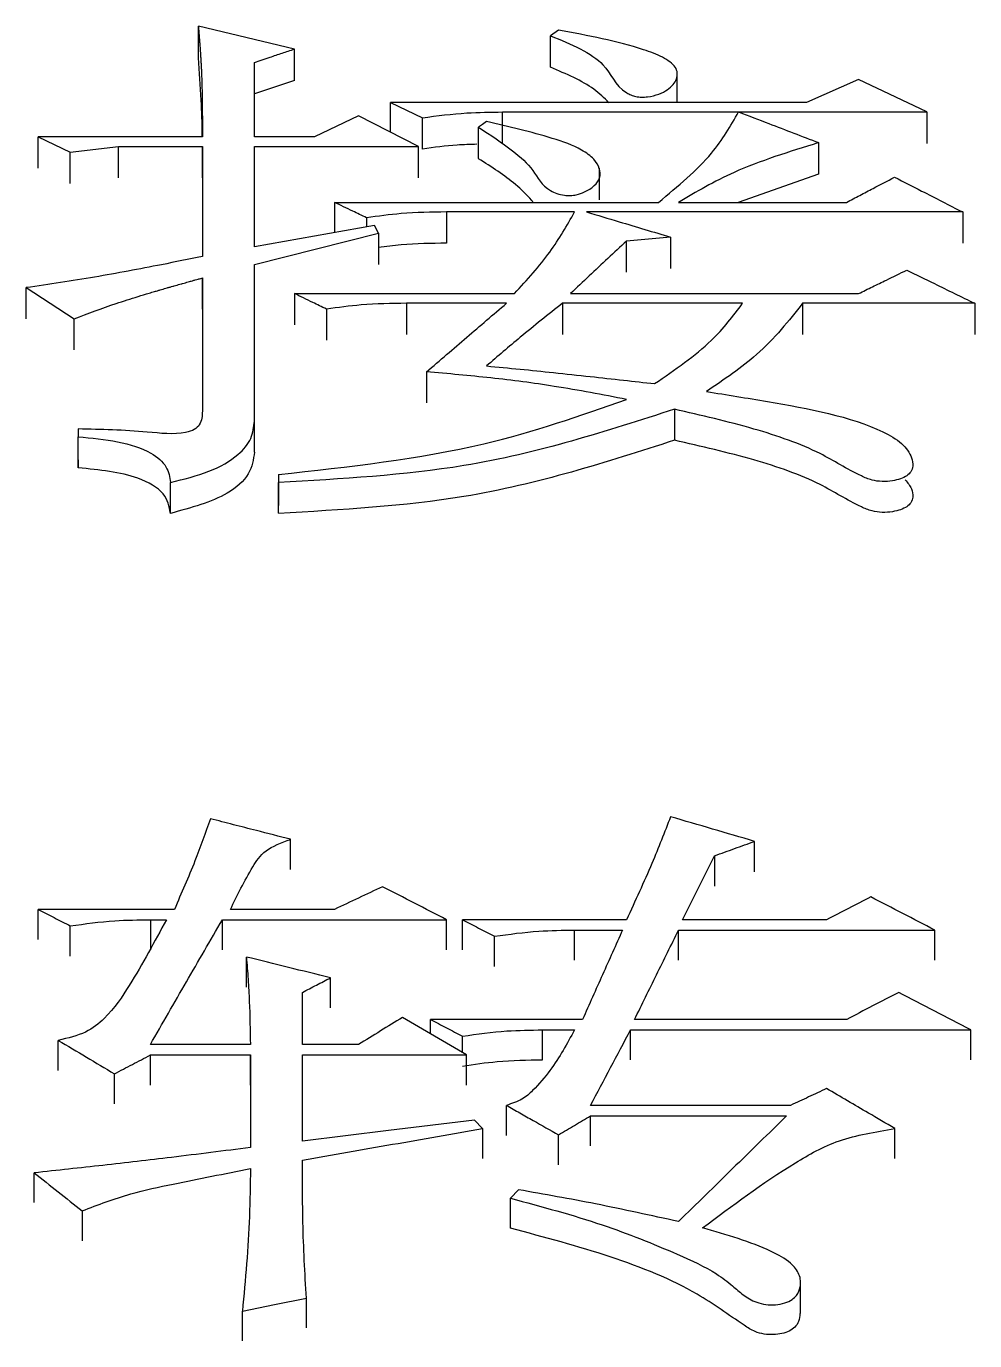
# Model space of a CAD drawing. Header units: millimetres. Extents: x 1852 to 4288, y 681 to 2404.
# Drawn here: x 2404.851 to 2407.414, y 2197.996 to 2201.552 of the extents above; entities that cross this region are included whole.
import ezdxf

# ---------------------------------------------------------------- set-up
doc = ezdxf.new("R2010")
doc.units = ezdxf.units.MM

msp = doc.modelspace()

# ---------------------------------------------------------------- linework, layer by layer
at = {"color": 7, "linetype": 'Continuous', "lineweight": 25}
for p, q in [((2405.5753, 2201.49), (2405.3157, 2201.5516)), ((2405.3157, 2201.4664), (2405.3157, 2201.5516)), ((2406.2893, 2201.5413), (2406.2676, 2201.5259)), ((2406.2676, 2201.4407), (2406.2676, 2201.5259)), ((2405.5753, 2201.4049), (2405.5753, 2201.49)), ((2405.4672, 2201.2524), (2405.4672, 2201.454)), ((2405.5753, 2201.4049), (2405.4672, 2201.3689)), ((2406.6103, 2201.3456), (2406.6103, 2201.4282)), ((2407.1006, 2201.4076), (2406.96, 2201.3456)), ((2407.2845, 2201.3198), (2407.1006, 2201.4076)), ((2405.835, 2201.2652), (2405.835, 2201.3457)), ((2405.835, 2201.3457), (2405.9215, 2201.3043)), ((2406.96, 2201.3456), (2405.835, 2201.3457)), ((2405.7484, 2201.3094), (2405.6294, 2201.2524)), ((2405.9107, 2201.2265), (2405.7484, 2201.3094)), ((2405.9215, 2201.2194), (2405.9215, 2201.3043)), ((2406.1378, 2201.2349), (2406.1378, 2201.3198)), ((2406.1378, 2201.3198), (2407.2845, 2201.3198)), ((2407.2845, 2201.3198), (2407.2845, 2201.2349)), ((2404.883, 2201.2525), (2404.9696, 2201.2109)), ((2405.3265, 2201.2524), (2404.883, 2201.2525)), ((2405.6294, 2201.2524), (2405.4672, 2201.2524)), ((2406.073, 2201.1936), (2406.073, 2201.2784)), ((2404.9696, 2201.2109), (2405.0994, 2201.2265)), ((2405.0994, 2201.2265), (2405.3265, 2201.2265)), ((2405.0994, 2201.1417), (2405.0994, 2201.2265)), ((2405.3265, 2201.2265), (2405.3265, 2200.9287)), ((2405.3265, 2201.1417), (2405.3265, 2201.2265)), ((2405.4672, 2201.2265), (2405.9107, 2201.2265)), ((2405.4672, 2200.955), (2405.4672, 2201.2265)), ((2405.9107, 2201.1417), (2405.9107, 2201.2265)), ((2406.9924, 2201.2368), (2406.9924, 2201.152)), ((2404.9696, 2201.1262), (2404.9696, 2201.2109)), ((2406.3997, 2201.0824), (2406.3997, 2201.1675)), ((2406.9924, 2201.152), (2406.7748, 2201.0754)), ((2405.6835, 2201.0754), (2406.5597, 2201.0754)), ((2405.6835, 2201.0754), (2405.6835, 2200.9934)), ((2406.6138, 2201.0754), (2407.0681, 2201.0754)), ((2406.3326, 2201.0493), (2405.9864, 2201.0493)), ((2405.9864, 2201.0493), (2405.9864, 2200.9647)), ((2407.3818, 2201.0493), (2406.365, 2201.0493)), ((2407.3818, 2201.0493), (2407.3818, 2200.9648)), ((2405.7917, 2201.0127), (2405.4672, 2200.955)), ((2405.7701, 2201.0336), (2405.7701, 2201.0088)), ((2405.8025, 2200.9917), (2405.7917, 2201.0127)), ((2405.4672, 2200.9077), (2405.8025, 2200.9917)), ((2405.8025, 2200.9917), (2405.8025, 2200.9073)), ((2406.4732, 2200.8863), (2406.4732, 2200.9707)), ((2406.5922, 2200.9812), (2406.5922, 2200.8968)), ((2405.4672, 2200.4837), (2405.4672, 2200.9077)), ((2405.3265, 2200.8709), (2405.3266, 2200.5104)), ((2405.3265, 2200.7866), (2405.3265, 2200.8709)), ((2404.8506, 2200.8446), (2404.9804, 2200.7601)), ((2404.8506, 2200.7604), (2404.8506, 2200.8446)), ((2405.5753, 2200.8287), (2406.1703, 2200.8287)), ((2405.5753, 2200.8287), (2405.5753, 2200.7445)), ((2406.3217, 2200.8287), (2407.1006, 2200.8287)), ((2406.1487, 2200.8023), (2405.8782, 2200.8023)), ((2405.8782, 2200.8023), (2405.8782, 2200.7181)), ((2406.7869, 2200.8023), (2406.3001, 2200.8023)), ((2406.3001, 2200.8023), (2406.3001, 2200.7182)), ((2407.4143, 2200.8023), (2406.9491, 2200.8023)), ((2406.9491, 2200.8023), (2406.9491, 2200.7182)), ((2407.4143, 2200.8023), (2407.4143, 2200.7182)), ((2404.9804, 2200.676), (2404.9804, 2200.7601)), ((2405.6619, 2200.7865), (2405.6619, 2200.7024)), ((2405.9323, 2200.6169), (2405.9323, 2200.5331)), ((2406.6028, 2200.5158), (2406.6028, 2200.432)), ((2405.4672, 2200.3999), (2405.4672, 2200.4837)), ((2404.9912, 2200.4624), (2404.9912, 2200.441)), ((2404.9912, 2200.4624), (2404.9912, 2200.441)), ((2404.9912, 2200.3574), (2404.9912, 2200.441)), ((2405.5321, 2200.3392), (2405.5321, 2200.3177)), ((2405.5321, 2200.3392), (2405.5321, 2200.2556)), ((2405.24, 2200.2341), (2405.24, 2200.3177)), ((2405.5321, 2200.2343), (2405.5321, 2200.3177)), ((2405.5647, 2199.2704), (2405.5647, 2199.3525)), ((2406.8193, 2199.2649), (2406.8194, 2199.3469)), ((2406.7112, 2199.308), (2406.7112, 2199.226)), ((2405.2508, 2199.163), (2404.8831, 2199.163)), ((2405.6835, 2199.163), (2405.4023, 2199.163)), ((2405.1859, 2199.135), (2405.2292, 2199.135)), ((2405.1859, 2199.135), (2405.1859, 2199.0533)), ((2405.3806, 2199.135), (2405.9864, 2199.135)), ((2405.9864, 2199.0533), (2405.9864, 2199.135)), ((2406.4732, 2199.135), (2406.0297, 2199.135)), ((2407.0141, 2199.135), (2406.6246, 2199.135)), ((2404.9696, 2199.0365), (2404.9696, 2199.1182)), ((2406.1162, 2199.0086), (2406.1162, 2199.0902)), ((2406.3326, 2199.107), (2406.4624, 2199.107)), ((2406.3326, 2199.0253), (2406.3326, 2199.107)), ((2406.6138, 2199.107), (2407.3061, 2199.107)), ((2406.6138, 2199.0253), (2406.6138, 2199.107)), ((2407.3061, 2199.0253), (2407.3061, 2199.107)), ((2405.4456, 2198.9525), (2405.4456, 2199.0341)), ((2405.6727, 2198.8964), (2405.6727, 2198.9779)), ((2405.597, 2198.7974), (2405.597, 2198.9385)), ((2406.3542, 2198.8652), (2405.9432, 2198.8652)), ((2405.9432, 2198.8264), (2405.9432, 2198.8652)), ((2406.246, 2198.837), (2406.3326, 2198.837)), ((2406.246, 2198.7557), (2406.246, 2198.837)), ((2406.484, 2198.837), (2407.4035, 2198.8369)), ((2406.484, 2198.7557), (2406.484, 2198.837)), ((2407.0682, 2198.8652), (2406.4948, 2198.8652)), ((2407.4035, 2198.7557), (2407.4035, 2198.8369)), ((2404.9371, 2198.7275), (2404.9371, 2198.8087)), ((2406.0297, 2198.7754), (2406.0297, 2198.82)), ((2405.4564, 2198.7974), (2405.1859, 2198.7974)), ((2405.1859, 2198.7691), (2405.4564, 2198.7691)), ((2405.1859, 2198.6879), (2405.1859, 2198.7691)), ((2405.4564, 2198.7691), (2405.4564, 2198.5189)), ((2405.4564, 2198.6879), (2405.4564, 2198.7691)), ((2405.7484, 2198.7974), (2405.597, 2198.7974)), ((2405.597, 2198.7691), (2406.0405, 2198.7691)), ((2405.597, 2198.5361), (2405.597, 2198.7691)), ((2406.0405, 2198.6879), (2406.0405, 2198.7691)), ((2405.0886, 2198.637), (2405.0886, 2198.7181)), ((2406.1486, 2198.5515), (2406.1486, 2198.6329)), ((2406.9167, 2198.6329), (2406.3758, 2198.6329)), ((2406.0838, 2198.5703), (2406.0621, 2198.593)), ((2406.3758, 2198.6044), (2406.9059, 2198.6044)), ((2406.0838, 2198.5703), (2406.0838, 2198.4894)), ((2406.2893, 2198.4723), (2406.2893, 2198.5532)), ((2407.198, 2198.4893), (2407.198, 2198.5702)), ((2404.8722, 2198.3697), (2404.8722, 2198.4504)), ((2406.1811, 2198.4046), (2406.1595, 2198.3817)), ((2405.0019, 2198.3474), (2405.0019, 2198.2669)), ((2406.9436, 2198.0701), (2406.9436, 2198.1509)), ((2405.6078, 2198.0309), (2405.6078, 2198.1112)), ((2405.4347, 2197.9963), (2405.4347, 2198.0765))]:
    msp.add_line(p, q, dxfattribs=at)
at = {"color": 7, "linetype": 'Continuous', "lineweight": 25, "flags": 128}
for points in [[(2406.0946, 2201.2939), (2406.0838, 2201.2861), (2406.073, 2201.2784)], [(2404.883, 2201.1677), (2404.883, 2201.1888), (2404.883, 2201.21), (2404.883, 2201.2525)], [(2406.5922, 2200.9812), (2406.5327, 2200.976), (2406.4732, 2200.9707)], [(2404.8831, 2199.0812), (2404.8831, 2199.1016), (2404.8831, 2199.1224), (2404.8831, 2199.163)], [(2405.3806, 2199.0533), (2405.3806, 2199.0737), (2405.3806, 2199.0945), (2405.3806, 2199.135)], [(2406.0297, 2199.0533), (2406.0297, 2199.0737), (2406.0297, 2199.0944), (2406.0297, 2199.135)], [(2406.0621, 2198.593), (2405.8296, 2198.5646), (2405.597, 2198.5361)], [(2406.3758, 2198.5235), (2406.3758, 2198.5436), (2406.3758, 2198.5642), (2406.3758, 2198.6044)], [(2406.1595, 2198.301), (2406.1595, 2198.3209), (2406.1595, 2198.3411), (2406.1595, 2198.3614), (2406.1595, 2198.3817)], [(2405.4347, 2198.0765), (2405.5213, 2198.0938), (2405.6078, 2198.1112)]]:
    msp.add_lwpolyline(points, dxfattribs=at)
at = {"color": 7, "linetype": 'Continuous', "lineweight": 25}
for points, knots in [([(2405.3157, 2201.5516), (2405.3159, 2201.5497), (2405.3162, 2201.5459), (2405.3166, 2201.5402), (2405.3171, 2201.5345), (2405.3175, 2201.5297), (2405.3178, 2201.525), (2405.3181, 2201.5212), (2405.3185, 2201.5164), (2405.3189, 2201.5117), (2405.3193, 2201.506), (2405.3197, 2201.5012), (2405.32, 2201.4965), (2405.3203, 2201.4926), (2405.3206, 2201.4879), (2405.3209, 2201.4841), (2405.3212, 2201.4793), (2405.3215, 2201.4746), (2405.3219, 2201.4688), (2405.3222, 2201.4641), (2405.3224, 2201.4593), (2405.3227, 2201.4555), (2405.3229, 2201.4507), (2405.3232, 2201.446), (2405.3234, 2201.4412), (2405.3237, 2201.4364), (2405.3239, 2201.4316), (2405.3241, 2201.4269), (2405.3243, 2201.4221), (2405.3244, 2201.4183), (2405.3246, 2201.4135), (2405.3248, 2201.4087), (2405.3249, 2201.4039), (2405.3251, 2201.3992), (2405.3252, 2201.3944), (2405.3253, 2201.3896), (2405.3255, 2201.3848), (2405.3255, 2201.381), (2405.3257, 2201.3762), (2405.3258, 2201.3714), (2405.3258, 2201.3666), (2405.3259, 2201.3619), (2405.326, 2201.3571), (2405.3261, 2201.3523), (2405.3261, 2201.3475), (2405.3262, 2201.3427), (2405.3262, 2201.3379), (2405.3263, 2201.3331), (2405.3263, 2201.3293), (2405.3264, 2201.3245), (2405.3264, 2201.3197), (2405.3264, 2201.3149), (2405.3264, 2201.3101), (2405.3265, 2201.3053), (2405.3265, 2201.3005), (2405.3265, 2201.2957), (2405.3265, 2201.2919), (2405.3265, 2201.2871), (2405.3265, 2201.2823), (2405.3265, 2201.2775), (2405.3265, 2201.2727), (2405.3265, 2201.2679), (2405.3265, 2201.263), (2405.3265, 2201.2579), (2405.3265, 2201.2547), (2405.3265, 2201.2524)], [0, 0, 0, 0, 0.019168, 0.038335, 0.057502, 0.07667, 0.086254, 0.105421, 0.115005, 0.134172, 0.15334, 0.172507, 0.182091, 0.201259, 0.210842, 0.23001, 0.239594, 0.258761, 0.277929, 0.297096, 0.30668, 0.325847, 0.335431, 0.354599, 0.373766, 0.38335, 0.402517, 0.421685, 0.431268, 0.450436, 0.46002, 0.479187, 0.498355, 0.507938, 0.527106, 0.546273, 0.555857, 0.575025, 0.584608, 0.603776, 0.622943, 0.632527, 0.651695, 0.670862, 0.680446, 0.699613, 0.718781, 0.728365, 0.747532, 0.757116, 0.776283, 0.795451, 0.805034, 0.824202, 0.843369, 0.852953, 0.872121, 0.881704, 0.900872, 0.920039, 0.929623, 0.948791, 0.967958, 0.977542, 1, 1, 1, 1]), ([(2406.2676, 2201.5259), (2406.3235, 2201.5029), (2406.4223, 2201.4621), (2406.4407, 2201.3899), (2406.4846, 2201.3656), (2406.4981, 2201.3612), (2406.514, 2201.3595), (2406.5359, 2201.361), (2406.5614, 2201.3671), (2406.5915, 2201.3832), (2406.6124, 2201.4086), (2406.6107, 2201.4423), (2406.5717, 2201.4695), (2406.4687, 2201.5077), (2406.3688, 2201.5264), (2406.2893, 2201.5413)], [0, 0, 0, 0, 0.207477, 0.366822, 0.383118, 0.39879, 0.41441, 0.430881, 0.46509, 0.497024, 0.558703, 0.619218, 0.681584, 0.746434, 1, 1, 1, 1]), ([(2405.3262, 2201.2524), (2405.3262, 2201.2549), (2405.3261, 2201.2881), (2405.3237, 2201.3595), (2405.3186, 2201.4282), (2405.3157, 2201.4664)], [0, 0, 0, 0, 0.03409, 0.462178, 1, 1, 1, 1]), ([(2405.4672, 2201.454), (2405.4812, 2201.4587), (2405.5063, 2201.467), (2405.5424, 2201.479), (2405.5643, 2201.4863), (2405.5753, 2201.49)], [0, 0, 0, 0, 0.39045, 0.695224, 1, 1, 1, 1]), ([(2406.4257, 2201.3448), (2406.4129, 2201.3574), (2406.3743, 2201.3953), (2406.3103, 2201.4225), (2406.2676, 2201.4407)], [0, 0, 0, 0, 0.332313, 1, 1, 1, 1]), ([(2405.9215, 2201.3043), (2405.9613, 2201.3094), (2406.0324, 2201.3186), (2406.1056, 2201.3194), (2406.1378, 2201.3198)], [0, 0, 0, 0, 0.558836, 1, 1, 1, 1]), ([(2406.073, 2201.2784), (2406.1049, 2201.2576), (2406.1609, 2201.2213), (2406.2247, 2201.1637), (2406.2442, 2201.1177), (2406.2845, 2201.099), (2406.3031, 2201.0942), (2406.3216, 2201.0933), (2406.3406, 2201.0961), (2406.3642, 2201.1047), (2406.3882, 2201.12), (2406.4032, 2201.1426), (2406.4018, 2201.1677), (2406.3859, 2201.194), (2406.3449, 2201.224), (2406.2455, 2201.2592), (2406.1549, 2201.28), (2406.0946, 2201.2939)], [0, 0, 0, 0, 0.148754, 0.260728, 0.372296, 0.394322, 0.416456, 0.432197, 0.447933, 0.473769, 0.515229, 0.556405, 0.603707, 0.651901, 0.70837, 0.805731, 1, 1, 1, 1]), ([(2406.5597, 2201.0754), (2406.6119, 2201.1187), (2406.7044, 2201.1955), (2406.7542, 2201.2821), (2406.7759, 2201.3198)], [0, 0, 0, 0, 0.564258, 1, 1, 1, 1]), ([(2406.776, 2201.3198), (2406.8032, 2201.3094), (2406.853, 2201.2903), (2406.9251, 2201.2627), (2406.97, 2201.2455), (2406.9924, 2201.2368)], [0, 0, 0, 0, 0.377948, 0.688974, 1, 1, 1, 1]), ([(2406.0684, 2201.2323), (2406.0506, 2201.2319), (2406.0008, 2201.2308), (2405.9525, 2201.2238), (2405.9215, 2201.2194)], [0, 0, 0, 0, 0.356584, 1, 1, 1, 1]), ([(2406.9924, 2201.2368), (2406.9129, 2201.2122), (2406.7715, 2201.1683), (2406.6618, 2201.1037), (2406.6138, 2201.0754)], [0, 0, 0, 0, 0.562196, 1, 1, 1, 1]), ([(2406.2211, 2201.0754), (2406.2195, 2201.0773), (2406.2054, 2201.094), (2406.1631, 2201.136), (2406.1083, 2201.171), (2406.073, 2201.1935)], [0, 0, 0, 0, 0.043567, 0.383967, 1, 1, 1, 1]), ([(2407.0681, 2201.0754), (2407.0801, 2201.0817), (2407.1042, 2201.0943), (2407.1475, 2201.1169), (2407.1787, 2201.1332), (2407.1979, 2201.1432)], [0, 0, 0, 0, 0.277776, 0.555554, 1, 1, 1, 1]), ([(2407.1979, 2201.1432), (2407.2222, 2201.1308), (2407.265, 2201.109), (2407.3263, 2201.0777), (2407.3633, 2201.0587), (2407.3818, 2201.0493)], [0, 0, 0, 0, 0.396526, 0.698263, 1, 1, 1, 1]), ([(2405.7701, 2201.0336), (2405.7577, 2201.0396), (2405.7371, 2201.0495), (2405.7082, 2201.0635), (2405.6918, 2201.0714), (2405.6835, 2201.0754)], [0, 0, 0, 0, 0.428361, 0.714181, 1, 1, 1, 1]), ([(2405.9864, 2201.0493), (2405.9453, 2201.0487), (2405.8721, 2201.0476), (2405.8012, 2201.0379), (2405.7701, 2201.0336)], [0, 0, 0, 0, 0.561072, 1, 1, 1, 1]), ([(2406.1703, 2200.8287), (2406.1873, 2200.8472), (2406.2212, 2200.8842), (2406.2805, 2200.9569), (2406.312, 2201.0129), (2406.3326, 2201.0493)], [0, 0, 0, 0, 0.259479, 0.519027, 1, 1, 1, 1]), ([(2406.365, 2201.0493), (2406.3944, 2201.0405), (2406.4469, 2201.0248), (2406.5226, 2201.0021), (2406.569, 2200.9882), (2406.5922, 2200.9812)], [0, 0, 0, 0, 0.387874, 0.693937, 1, 1, 1, 1]), ([(2406.4732, 2200.9707), (2406.4564, 2200.9551), (2406.4228, 2200.9236), (2406.3724, 2200.8763), (2406.3386, 2200.8446), (2406.3217, 2200.8287)], [0, 0, 0, 0, 0.331513, 0.665756, 1, 1, 1, 1]), ([(2405.9864, 2200.9647), (2405.9453, 2200.9643), (2405.8831, 2200.9636), (2405.8229, 2200.9556), (2405.8025, 2200.9529)], [0, 0, 0, 0, 0.66153, 1, 1, 1, 1]), ([(2405.3265, 2200.9287), (2405.2898, 2200.9214), (2405.1933, 2200.902), (2405.0357, 2200.872), (2404.9123, 2200.8537), (2404.8506, 2200.8446)], [0, 0, 0, 0, 0.234581, 0.616855, 1, 1, 1, 1]), ([(2404.9804, 2200.7601), (2405.0176, 2200.7745), (2405.0735, 2200.796), (2405.1427, 2200.8177), (2405.1776, 2200.8283), (2405.1938, 2200.8331), (2405.2026, 2200.8357), (2405.2076, 2200.8372), (2405.2139, 2200.839), (2405.2189, 2200.8405), (2405.2252, 2200.8423), (2405.2302, 2200.8437), (2405.2353, 2200.8452), (2405.2403, 2200.8466), (2405.2454, 2200.8481), (2405.2517, 2200.8499), (2405.2567, 2200.8513), (2405.2631, 2200.8531), (2405.2681, 2200.8545), (2405.2744, 2200.8563), (2405.2795, 2200.8577), (2405.2858, 2200.8595), (2405.2909, 2200.8609), (2405.2972, 2200.8627), (2405.3023, 2200.8641), (2405.3086, 2200.8659), (2405.3137, 2200.8673), (2405.3201, 2200.8691), (2405.324, 2200.8702), (2405.3265, 2200.8709)], [0, 0, 0, 0, 0.340494, 0.510588, 0.595628, 0.638147, 0.648777, 0.670037, 0.680666, 0.701926, 0.712556, 0.733815, 0.744445, 0.755075, 0.776334, 0.786964, 0.808224, 0.818854, 0.840113, 0.850743, 0.872003, 0.882632, 0.903892, 0.914522, 0.935781, 0.946411, 0.967671, 0.9783, 1, 1, 1, 1]), ([(2407.1006, 2200.8287), (2407.1131, 2200.8348), (2407.138, 2200.847), (2407.1813, 2200.868), (2407.2121, 2200.883), (2407.2304, 2200.8919)], [0, 0, 0, 0, 0.288433, 0.576865, 1, 1, 1, 1]), ([(2407.2304, 2200.8919), (2407.2554, 2200.8798), (2407.2985, 2200.8588), (2407.3598, 2200.8289), (2407.3961, 2200.8112), (2407.4143, 2200.8023)], [0, 0, 0, 0, 0.407195, 0.703597, 1, 1, 1, 1]), ([(2405.6619, 2200.7865), (2405.6495, 2200.7925), (2405.6289, 2200.8026), (2405.6001, 2200.8167), (2405.5836, 2200.8247), (2405.5753, 2200.8287)], [0, 0, 0, 0, 0.428361, 0.714181, 1, 1, 1, 1]), ([(2405.8782, 2200.8023), (2405.8371, 2200.8017), (2405.7639, 2200.8006), (2405.693, 2200.7908), (2405.6619, 2200.7865)], [0, 0, 0, 0, 0.5610721, 1, 1, 1, 1]), ([(2405.9323, 2200.6169), (2405.9686, 2200.6482), (2406.0229, 2200.6947), (2406.095, 2200.7565), (2406.1308, 2200.7871), (2406.1487, 2200.8023)], [0, 0, 0, 0, 0.503826, 0.751913, 1, 1, 1, 1]), ([(2406.3001, 2200.8023), (2406.2809, 2200.7871), (2406.2424, 2200.7567), (2406.1733, 2200.7004), (2406.1248, 2200.6588), (2406.0946, 2200.6329)], [0, 0, 0, 0, 0.273449, 0.546904, 1, 1, 1, 1]), ([(2406.5489, 2200.585), (2406.6042, 2200.6227), (2406.7022, 2200.6895), (2406.7612, 2200.7681), (2406.7869, 2200.8023)], [0, 0, 0, 0, 0.563785, 1, 1, 1, 1]), ([(2406.9491, 2200.8023), (2406.9115, 2200.7548), (2406.844, 2200.6693), (2406.737, 2200.5962), (2406.6895, 2200.5638)], [0, 0, 0, 0, 0.556253, 1, 1, 1, 1]), ([(2406.4731, 2200.5424), (2406.4084, 2200.5548), (2406.2882, 2200.5778), (2406.1068, 2200.6017), (2405.9906, 2200.6118), (2405.9323, 2200.6169)], [0, 0, 0, 0, 0.368096, 0.683267, 1, 1, 1, 1]), ([(2406.0946, 2200.6329), (2406.155, 2200.6271), (2406.2487, 2200.6181), (2406.3721, 2200.6046), (2406.4632, 2200.5946), (2406.5211, 2200.5881), (2406.5489, 2200.585)], [0, 0, 0, 0, 0.3974374, 0.6170172, 0.8157107, 1, 1, 1, 1]), ([(2405.5321, 2200.3392), (2405.7225, 2200.3601), (2406.0596, 2200.3971), (2406.3477, 2200.4984), (2406.4731, 2200.5424)], [0, 0, 0, 0, 0.564773, 1, 1, 1, 1]), ([(2406.6895, 2200.5637), (2406.7441, 2200.5549), (2406.9089, 2200.5282), (2407.1042, 2200.4919), (2407.2206, 2200.4249), (2407.2432, 2200.3909), (2407.2485, 2200.3641), (2407.2435, 2200.3472), (2407.2316, 2200.3353), (2407.2139, 2200.327), (2407.1911, 2200.3214), (2407.1641, 2200.3194), (2407.1336, 2200.3237), (2407.0755, 2200.3493), (2406.9884, 2200.4069), (2406.8138, 2200.4671), (2406.6752, 2200.4991), (2406.6029, 2200.5158)], [0, 0, 0, 0, 0.113866, 0.34337, 0.39359, 0.444116, 0.471653, 0.490478, 0.50521, 0.519932, 0.535866, 0.554481, 0.573032, 0.596509, 0.70042, 0.843829, 1, 1, 1, 1]), ([(2405.3265, 2200.5104), (2405.3262, 2200.498), (2405.3258, 2200.4806), (2405.3066, 2200.46), (2405.2583, 2200.4451), (2405.148, 2200.4589), (2405.0525, 2200.461), (2404.9912, 2200.4624)], [0, 0, 0, 0, 0.163972, 0.228894, 0.296062, 0.547773, 1, 1, 1, 1]), ([(2406.6029, 2200.5159), (2406.4184, 2200.4562), (2406.0858, 2200.3487), (2405.7026, 2200.3273), (2405.5321, 2200.3177)], [0, 0, 0, 0, 0.554855, 1, 1, 1, 1]), ([(2405.24, 2200.3177), (2405.2761, 2200.3266), (2405.3472, 2200.3441), (2405.4226, 2200.3874), (2405.4623, 2200.4363), (2405.4655, 2200.468), (2405.4672, 2200.4837)], [0, 0, 0, 0, 0.291064, 0.572494, 0.787521, 1, 1, 1, 1]), ([(2404.9912, 2200.441), (2405.0272, 2200.4378), (2405.0981, 2200.4316), (2405.1864, 2200.4038), (2405.2342, 2200.3611), (2405.2381, 2200.332), (2405.24, 2200.3177)], [0, 0, 0, 0, 0.292624, 0.57669, 0.790427, 1, 1, 1, 1]), ([(2405.4672, 2200.3999), (2405.4644, 2200.3799), (2405.4587, 2200.3395), (2405.3858, 2200.2734), (2405.2958, 2200.2491), (2405.24, 2200.2341)], [0, 0, 0, 0, 0.270977, 0.547553, 1, 1, 1, 1]), ([(2406.6029, 2200.432), (2406.4183, 2200.3724), (2406.0857, 2200.265), (2405.7026, 2200.2436), (2405.5321, 2200.2341)], [0, 0, 0, 0, 0.554801, 1, 1, 1, 1]), ([(2407.2265, 2200.3247), (2407.233, 2200.3169), (2407.2454, 2200.3021), (2407.2483, 2200.2805), (2407.2436, 2200.2636), (2407.2316, 2200.2517), (2407.214, 2200.2434), (2407.1912, 2200.2378), (2407.1641, 2200.2358), (2407.1337, 2200.2401), (2407.0756, 2200.2656), (2406.9885, 2200.3232), (2406.8139, 2200.3833), (2406.6752, 2200.4153), (2406.6029, 2200.432)], [0, 0, 0, 0, 0.052966, 0.099864, 0.131895, 0.156969, 0.182027, 0.209154, 0.240887, 0.272554, 0.312547, 0.48946, 0.733777, 1, 1, 1, 1]), ([(2404.9912, 2200.3786), (2404.9912, 2200.3746), (2404.9912, 2200.3675), (2404.9912, 2200.3604), (2404.9912, 2200.3572)], [0, 0, 0, 0, 0.56, 1, 1, 1, 1]), ([(2405.24, 2200.2341), (2405.2369, 2200.2525), (2405.2305, 2200.29), (2405.1394, 2200.343), (2405.0481, 2200.3518), (2404.9912, 2200.3572)], [0, 0, 0, 0, 0.267361, 0.543633, 1, 1, 1, 1]), ([(2405.3482, 2199.408), (2405.3347, 2199.3699), (2405.3136, 2199.31), (2405.2794, 2199.2284), (2405.2604, 2199.1848), (2405.2508, 2199.163)], [0, 0, 0, 0, 0.465077, 0.732516, 1, 1, 1, 1]), ([(2405.5646, 2199.3525), (2405.5339, 2199.3604), (2405.4825, 2199.3736), (2405.4104, 2199.3921), (2405.3689, 2199.4027), (2405.3482, 2199.408)], [0, 0, 0, 0, 0.425233, 0.712616, 1, 1, 1, 1]), ([(2406.5922, 2199.4135), (2406.5759, 2199.3715), (2406.5496, 2199.3039), (2406.5083, 2199.2112), (2406.4849, 2199.1604), (2406.4732, 2199.135)], [0, 0, 0, 0, 0.452168, 0.726066, 1, 1, 1, 1]), ([(2406.8194, 2199.3469), (2406.7815, 2199.358), (2406.7058, 2199.3803), (2406.63, 2199.4024), (2406.5922, 2199.4135)], [0, 0, 0, 0, 0.499999, 1, 1, 1, 1]), ([(2405.4023, 2199.163), (2405.421, 2199.2013), (2405.4472, 2199.2548), (2405.4921, 2199.3248), (2405.5402, 2199.3431), (2405.5646, 2199.3524)], [0, 0, 0, 0, 0.554938, 0.7747379, 1, 1, 1, 1]), ([(2406.7112, 2199.308), (2406.7292, 2199.3145), (2406.7653, 2199.3275), (2406.8013, 2199.3404), (2406.8194, 2199.3469)], [0, 0, 0, 0, 0.499998, 1, 1, 1, 1]), ([(2406.6246, 2199.135), (2406.6391, 2199.1639), (2406.6679, 2199.2217), (2406.6968, 2199.2792), (2406.7112, 2199.308)], [0, 0, 0, 0, 0.4999992, 1, 1, 1, 1]), ([(2405.8133, 2199.2244), (2405.7917, 2199.2142), (2405.7484, 2199.1937), (2405.7052, 2199.1732), (2405.6835, 2199.163)], [0, 0, 0, 0, 0.499998, 1, 1, 1, 1]), ([(2405.9864, 2199.135), (2405.9576, 2199.1499), (2405.8999, 2199.1798), (2405.8422, 2199.2095), (2405.8133, 2199.2244)], [0, 0, 0, 0, 0.5, 1, 1, 1, 1]), ([(2407.1331, 2199.1965), (2407.1132, 2199.1862), (2407.0736, 2199.1658), (2407.0339, 2199.1452), (2407.0141, 2199.135)], [0, 0, 0, 0, 0.499999, 1, 1, 1, 1]), ([(2407.3061, 2199.107), (2407.2773, 2199.1219), (2407.2196, 2199.1518), (2407.1619, 2199.1816), (2407.1331, 2199.1965)], [0, 0, 0, 0, 0.5, 1, 1, 1, 1]), ([(2404.8831, 2199.163), (2404.8975, 2199.1555), (2404.9263, 2199.1406), (2404.9552, 2199.1257), (2404.9696, 2199.1182)], [0, 0, 0, 0, 0.5, 1, 1, 1, 1]), ([(2405.2292, 2199.135), (2405.1972, 2199.0756), (2405.1485, 2198.985), (2405.0804, 2198.8818), (2405.0146, 2198.8273), (2404.9632, 2198.815), (2404.9371, 2198.8087)], [0, 0, 0, 0, 0.4936188, 0.7520723, 0.8741797, 1, 1, 1, 1]), ([(2404.9696, 2199.1182), (2405.0093, 2199.1238), (2405.0805, 2199.1338), (2405.1537, 2199.1346), (2405.1859, 2199.135)], [0, 0, 0, 0, 0.5588349, 1, 1, 1, 1]), ([(2405.1859, 2198.7974), (2405.2184, 2198.8539), (2405.2833, 2198.9669), (2405.3482, 2199.079), (2405.3806, 2199.135)], [0, 0, 0, 0, 0.5, 1, 1, 1, 1]), ([(2406.0297, 2199.135), (2406.0441, 2199.1275), (2406.073, 2199.1126), (2406.1018, 2199.0977), (2406.1162, 2199.0902)], [0, 0, 0, 0, 0.5, 1, 1, 1, 1]), ([(2406.1162, 2199.0902), (2406.156, 2199.0958), (2406.2271, 2199.1057), (2406.3003, 2199.1066), (2406.3326, 2199.107)], [0, 0, 0, 0, 0.558835, 1, 1, 1, 1]), ([(2406.4624, 2199.107), (2406.4444, 2199.0668), (2406.4083, 2198.9865), (2406.3722, 2198.9056), (2406.3542, 2198.8652)], [0, 0, 0, 0, 0.5, 1, 1, 1, 1]), ([(2406.4948, 2198.8652), (2406.5147, 2198.9056), (2406.5543, 2198.9865), (2406.594, 2199.0668), (2406.6138, 2199.107)], [0, 0, 0, 0, 0.5000002, 1, 1, 1, 1]), ([(2405.4456, 2199.0341), (2405.4471, 2199.0141), (2405.4503, 2198.974), (2405.4547, 2198.8952), (2405.4557, 2198.8362), (2405.4564, 2198.7974)], [0, 0, 0, 0, 0.2547769, 0.5095601, 1, 1, 1, 1]), ([(2405.6727, 2198.9779), (2405.6349, 2198.9873), (2405.5591, 2199.006), (2405.4834, 2199.0248), (2405.4456, 2199.0341)], [0, 0, 0, 0, 0.499999, 1, 1, 1, 1]), ([(2405.597, 2198.9385), (2405.6096, 2198.9451), (2405.6349, 2198.9582), (2405.6601, 2198.9713), (2405.6727, 2198.9779)], [0, 0, 0, 0, 0.500001, 1, 1, 1, 1]), ([(2407.2088, 2198.9385), (2407.1853, 2198.9263), (2407.1385, 2198.9019), (2407.0916, 2198.8774), (2407.0682, 2198.8652)], [0, 0, 0, 0, 0.499999, 1, 1, 1, 1]), ([(2407.4035, 2198.8369), (2407.371, 2198.8539), (2407.3061, 2198.8878), (2407.2412, 2198.9216), (2407.2088, 2198.9385)], [0, 0, 0, 0, 0.5, 1, 1, 1, 1]), ([(2405.8674, 2198.8708), (2405.8476, 2198.8586), (2405.8079, 2198.8341), (2405.7683, 2198.8096), (2405.7484, 2198.7974)], [0, 0, 0, 0, 0.499998, 1, 1, 1, 1]), ([(2406.0405, 2198.7691), (2406.0117, 2198.7861), (2405.954, 2198.82), (2405.8963, 2198.8539), (2405.8674, 2198.8708)], [0, 0, 0, 0, 0.5, 1, 1, 1, 1]), ([(2405.9432, 2198.8652), (2405.9576, 2198.8577), (2405.9864, 2198.8426), (2406.0153, 2198.8275), (2406.0297, 2198.82)], [0, 0, 0, 0, 0.5, 1, 1, 1, 1]), ([(2406.0297, 2198.82), (2406.0694, 2198.8256), (2406.1406, 2198.8357), (2406.2138, 2198.8366), (2406.246, 2198.837)], [0, 0, 0, 0, 0.558835, 1, 1, 1, 1]), ([(2406.3326, 2198.837), (2406.3124, 2198.8), (2406.2816, 2198.7435), (2406.2297, 2198.6821), (2406.193, 2198.6475), (2406.1635, 2198.6378), (2406.1487, 2198.6329)], [0, 0, 0, 0, 0.494008, 0.754052, 0.875824, 1, 1, 1, 1]), ([(2406.3758, 2198.6329), (2406.3939, 2198.667), (2406.4299, 2198.7352), (2406.466, 2198.803), (2406.484, 2198.837)], [0, 0, 0, 0, 0.5, 1, 1, 1, 1]), ([(2404.9371, 2198.8087), (2404.9624, 2198.7936), (2405.0129, 2198.7635), (2405.0633, 2198.7332), (2405.0886, 2198.7181)], [0, 0, 0, 0, 0.5, 1, 1, 1, 1]), ([(2405.0886, 2198.7181), (2405.1048, 2198.7266), (2405.1373, 2198.7436), (2405.1697, 2198.7606), (2405.1859, 2198.7691)], [0, 0, 0, 0, 0.500002, 1, 1, 1, 1]), ([(2406.246, 2198.7553), (2406.2049, 2198.7546), (2406.1317, 2198.7534), (2406.0608, 2198.743), (2406.0297, 2198.7384)], [0, 0, 0, 0, 0.5610853, 1, 1, 1, 1]), ([(2407.0141, 2198.6783), (2406.9978, 2198.6708), (2406.9654, 2198.6556), (2406.9329, 2198.6405), (2406.9167, 2198.6329)], [0, 0, 0, 0, 0.499999, 1, 1, 1, 1]), ([(2407.198, 2198.5702), (2407.1743, 2198.5842), (2407.1318, 2198.6092), (2407.0705, 2198.6452), (2407.0329, 2198.6673), (2407.0141, 2198.6783)], [0, 0, 0, 0, 0.386049, 0.693024, 1, 1, 1, 1]), ([(2406.1487, 2198.6329), (2406.1607, 2198.6261), (2406.1848, 2198.6124), (2406.2317, 2198.5858), (2406.2665, 2198.5661), (2406.2893, 2198.5532)], [0, 0, 0, 0, 0.257094, 0.514188, 1, 1, 1, 1]), ([(2406.2893, 2198.5532), (2406.3037, 2198.5617), (2406.3326, 2198.5788), (2406.3614, 2198.5959), (2406.3758, 2198.6044)], [0, 0, 0, 0, 0.500001, 1, 1, 1, 1]), ([(2406.9059, 2198.6044), (2406.8572, 2198.5569), (2406.7599, 2198.462), (2406.6625, 2198.3664), (2406.6138, 2198.3186)], [0, 0, 0, 0, 0.5, 1, 1, 1, 1]), ([(2405.597, 2198.4847), (2405.6781, 2198.499), (2405.8404, 2198.5275), (2406.0027, 2198.556), (2406.0838, 2198.5703)], [0, 0, 0, 0, 0.5, 1, 1, 1, 1]), ([(2406.6787, 2198.3013), (2406.7588, 2198.3614), (2406.8707, 2198.4454), (2407.0431, 2198.5438), (2407.1459, 2198.5613), (2407.198, 2198.5702)], [0, 0, 0, 0, 0.553442, 0.773992, 1, 1, 1, 1]), ([(2405.4564, 2198.5189), (2405.3853, 2198.5099), (2405.2527, 2198.4929), (2405.0579, 2198.4704), (2404.9341, 2198.4571), (2404.8722, 2198.4504)], [0, 0, 0, 0, 0.366425, 0.683185, 1, 1, 1, 1]), ([(2405.6078, 2198.1112), (2405.6038, 2198.1795), (2405.5997, 2198.2495), (2405.5983, 2198.3211), (2405.5982, 2198.3264), (2405.5981, 2198.3316), (2405.598, 2198.3369), (2405.5979, 2198.3422), (2405.5978, 2198.3475), (2405.5977, 2198.3528), (2405.5977, 2198.3581), (2405.5976, 2198.3651), (2405.5975, 2198.3722), (2405.5974, 2198.3792), (2405.5974, 2198.3845), (2405.5973, 2198.3898), (2405.5973, 2198.3951), (2405.5973, 2198.4003), (2405.5972, 2198.4056), (2405.5972, 2198.4109), (2405.5972, 2198.4179), (2405.5971, 2198.425), (2405.5971, 2198.432), (2405.5971, 2198.4373), (2405.5971, 2198.4425), (2405.5971, 2198.4478), (2405.5971, 2198.4531), (2405.597, 2198.4583), (2405.597, 2198.4636), (2405.597, 2198.4689), (2405.597, 2198.4759), (2405.597, 2198.4812), (2405.597, 2198.4847)], [0, 0, 0, 0, 0.54643, 0.560604, 0.574777, 0.588951, 0.603124, 0.617298, 0.631471, 0.645645, 0.659818, 0.673992, 0.702338, 0.716512, 0.730685, 0.744859, 0.759032, 0.773206, 0.787379, 0.801553, 0.815726, 0.844073, 0.858247, 0.87242, 0.886594, 0.900767, 0.914941, 0.929114, 0.943288, 0.957461, 0.971635, 1, 1, 1, 1]), ([(2404.8722, 2198.4504), (2404.8938, 2198.4333), (2404.9371, 2198.399), (2404.9803, 2198.3646), (2405.0019, 2198.3474)], [0, 0, 0, 0, 0.5, 1, 1, 1, 1]), ([(2405.0019, 2198.3474), (2405.0447, 2198.364), (2405.1218, 2198.3938), (2405.2784, 2198.4266), (2405.3868, 2198.448), (2405.4564, 2198.4618)], [0, 0, 0, 0, 0.308167, 0.555958, 1, 1, 1, 1]), ([(2405.4564, 2198.4618), (2405.4559, 2198.4187), (2405.4549, 2198.3332), (2405.4466, 2198.2047), (2405.4387, 2198.1192), (2405.4347, 2198.0765)], [0, 0, 0, 0, 0.337206, 0.668546, 1, 1, 1, 1]), ([(2406.1595, 2198.3817), (2406.2435, 2198.3591), (2406.4015, 2198.3165), (2406.583, 2198.2433), (2406.7035, 2198.1886), (2406.7566, 2198.148), (2406.7874, 2198.1201), (2406.8167, 2198.1014), (2406.849, 2198.0935), (2406.8759, 2198.0929), (2406.9012, 2198.0975), (2406.9211, 2198.1067), (2406.9362, 2198.1217), (2406.9454, 2198.1451), (2406.943, 2198.1761), (2406.9163, 2198.2107), (2406.8305, 2198.2578), (2406.7434, 2198.2828), (2406.6787, 2198.3013)], [0, 0, 0, 0, 0.197624, 0.371591, 0.471167, 0.521337, 0.556787, 0.592598, 0.61138, 0.630161, 0.649113, 0.666951, 0.682877, 0.711545, 0.752921, 0.793459, 0.846543, 1, 1, 1, 1]), ([(2406.6138, 2198.3186), (2406.5766, 2198.3267), (2406.5021, 2198.3431), (2406.3586, 2198.3732), (2406.2509, 2198.3922), (2406.1811, 2198.4046)], [0, 0, 0, 0, 0.260983, 0.521979, 1, 1, 1, 1]), ([(2406.9419, 2198.0697), (2406.9415, 2198.0624), (2406.941, 2198.0497), (2406.9297, 2198.0334), (2406.914, 2198.0219), (2406.8935, 2198.015), (2406.8697, 2198.012), (2406.8443, 2198.0135), (2406.8155, 2198.0216), (2406.7575, 2198.0602), (2406.5855, 2198.1867), (2406.3428, 2198.2516), (2406.1595, 2198.3006)], [0, 0, 0, 0, 0.036339, 0.063949, 0.086857, 0.109806, 0.132721, 0.158106, 0.184428, 0.22567, 0.415316, 1, 1, 1, 1])]:
    msp.add_open_spline(points, degree=3, knots=knots, dxfattribs=at)

doc.saveas('drawing.dxf')
